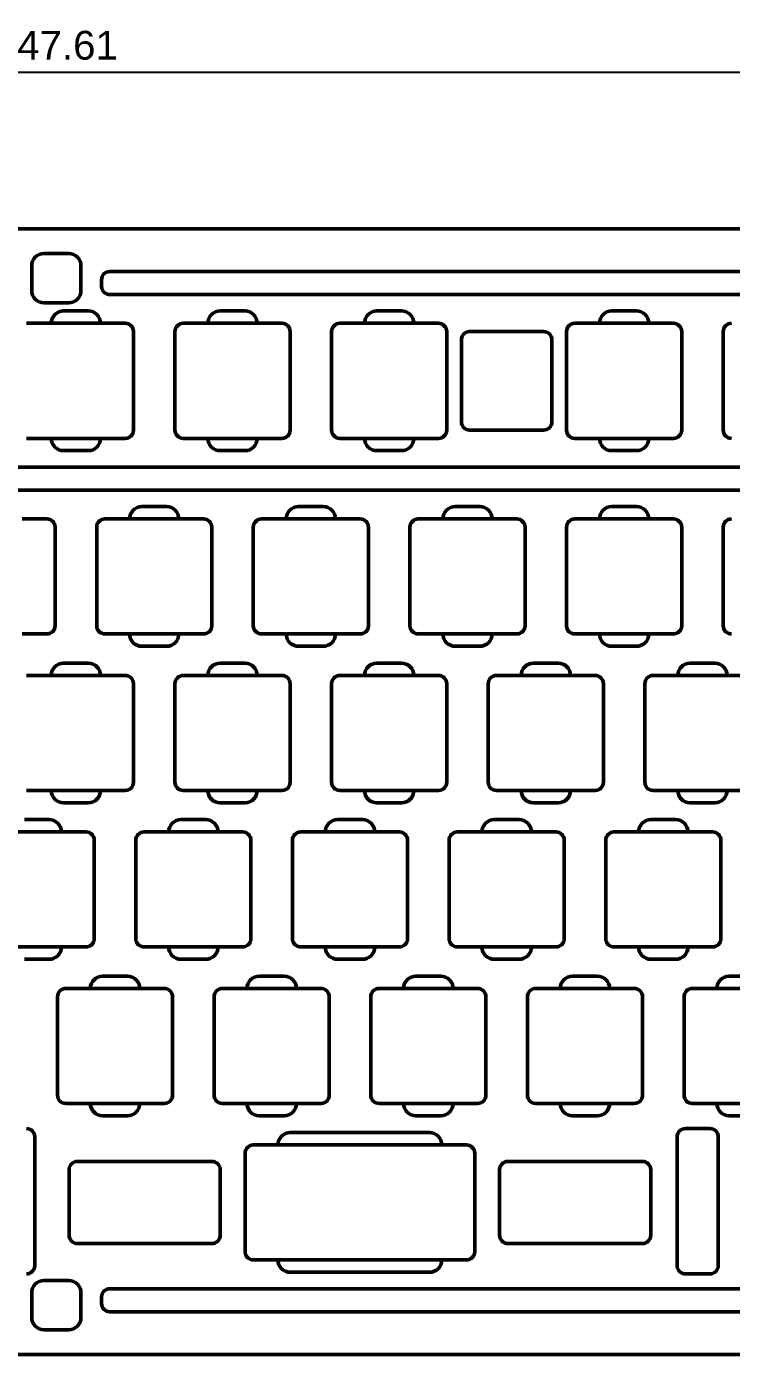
# Model space of a CAD drawing. Header units: millimetres. Extents: x 19 to 419, y 1 to 275.
# Drawn here: x 226.8 to 312.5, y 113.4 to 275.1 of the extents above; entities that cross this region are included whole.
import ezdxf

# ---------------------------------------------------------------- set-up
doc = ezdxf.new("R2010")
doc.units = ezdxf.units.MM
doc.header["$LTSCALE"] = 0.75
doc.layers.add('Dimensions', color=7, linetype='Continuous', lineweight=25)
doc.layers.add('Visible', color=7, linetype='Continuous', lineweight=50)
doc.styles.get("Standard").update_dxf_attribs({"font": 'arial.ttf'})
doc.dimstyles.new('ISO-25', dxfattribs={"dimtxt": 3.5, "dimasz": 3.5, "dimexe": 2, "dimexo": 2, "dimgap": 1.5, "dimtad": 1, "dimdsep": 46, "dimtxsty": 'Standard', "dimcen": 0, "dimclrd": 256, "dimclre": 256, "dimclrt": 256, "dimazin": 2, "dimtp": 0.1, "dimtm": 0.1, "dimtfac": 0.714, "dimtmove": 0, "dimatfit": 3, "dimfxl": 1, "dimarcsym": 0})

# ---------------------------------------------------------------- blocks, each defined once
blk = doc.blocks.new('*D13')
at = {"layer": 'Defpoints', "color": 0, "transparency": 16777216}
for p in [(56.58216, 269.478032), (56.58216, 238.025392), (404.19466, 238.025392)]:
    blk.add_point(p, dxfattribs=at)
at = {"layer": 'Dimensions', "lineweight": -2, "transparency": 16777216}
for p, q in [((56.58216, 240.025392), (56.58216, 271.478032)), ((404.19466, 240.025392), (404.19466, 271.478032)), ((400.69466, 269.478032), (60.08216, 269.478032))]:
    blk.add_line(p, q, dxfattribs=at)
at = {"layer": 'Dimensions', "transparency": 16777216}
for points in [[(60.08216, 270.061365), (60.08216, 268.894698), (56.58216, 269.478032)], [(400.69466, 270.061365), (400.69466, 268.894698), (404.19466, 269.478032)]]:
    blk.add_solid(points, dxfattribs=at)
at = {"layer": 'Dimensions', "transparency": 16777216, "insert": (230.38841, 272.766231), "char_height": 3.5, "attachment_point": 5}
blk.add_mtext('347.61', dxfattribs=at)

msp = doc.modelspace()

# ---------------------------------------------------------------- linework, layer by layer
at = {"layer": 'Visible', "extrusion": (5.932e-13, 0, -1)}
for p, q in [((389.07334, 250.439606, 1.000017), (128.093871, 250.439606, 1.000017)), ((228.88841, 247.433356, 1.000017), (231.88841, 247.433356, 1.000017)), ((227.38841, 242.939606, 1.000017), (227.38841, 245.933356, 1.000017)), ((233.38841, 245.933356, 1.000017), (233.38841, 242.939606, 1.000017)), ((235.88841, 243.439606, 1.000017), (235.88841, 244.239606, 1.000017)), ((236.88841, 245.239606, 1.000017), (389.19466, 245.239606, 1.000017)), ((231.88841, 241.439606, 1.000017), (228.88841, 241.439606, 1.000017)), ((389.19466, 242.439606, 1.000017), (236.88841, 242.439606, 1.000017)), ((231.26966, 240.439606, 1.000017), (234.26966, 240.439606, 1.000017)), ((250.31966, 240.439606, 1.000017), (253.31966, 240.439606, 1.000017)), ((272.36966, 240.439606, 1.000017), (269.36966, 240.439606, 1.000017)), ((300.94466, 240.439606, 1.000017), (297.94466, 240.439606, 1.000017)), ((226.76966, 238.939606, 1.000017), (229.76966, 238.939606, 1.000017)), ((235.76966, 238.939606, 0.500017), (229.76966, 238.939606, 0.500017)), ((235.76966, 238.939606, 1.000017), (238.76966, 238.939606, 1.000017)), ((239.76966, 237.939606, 1.000017), (239.76966, 225.939606, 1.000017)), ((244.81966, 225.939606, 1.000017), (244.81966, 237.939606, 1.000017)), ((245.81966, 238.939606, 1.000017), (248.81966, 238.939606, 1.000017)), ((254.81966, 238.939606, 0.500017), (248.81966, 238.939606, 0.500017)), ((254.81966, 238.939606, 1.000017), (257.81966, 238.939606, 1.000017)), ((258.81966, 237.939606, 1.000017), (258.81966, 225.939606, 1.000017)), ((263.86966, 225.939606, 1.000017), (263.86966, 237.939606, 1.000017)), ((264.86966, 238.939606, 1.000017), (267.86966, 238.939606, 1.000017)), ((273.86966, 238.939606, 0.500017), (267.86966, 238.939606, 0.500017)), ((273.86966, 238.939606, 1.000017), (276.86966, 238.939606, 1.000017)), ((277.86966, 237.939606, 1.000017), (277.86966, 225.939606, 1.000017)), ((289.65716, 237.939606, 1.000017), (280.65716, 237.939606, 1.000017)), ((292.44466, 225.939606, 1.000017), (292.44466, 237.939606, 1.000017)), ((293.44466, 238.939606, 1.000017), (296.44466, 238.939606, 1.000017)), ((296.44466, 238.939606, 0.500017), (302.44466, 238.939606, 0.500017)), ((302.44466, 238.939606, 1.000017), (305.44466, 238.939606, 1.000017)), ((306.44466, 237.939606, 1.000017), (306.44466, 225.939606, 1.000017)), ((311.49466, 225.939606, 1.000017), (311.49466, 237.939606, 1.000017)), ((279.65716, 236.939606, 1.000017), (279.65716, 226.939606, 1.000017)), ((290.65716, 226.939606, 1.000017), (290.65716, 236.939606, 1.000017)), ((229.76966, 224.939606, 1.000017), (226.76966, 224.939606, 1.000017)), ((229.76966, 224.939606, 0.500017), (235.76966, 224.939606, 0.500017)), ((238.76966, 224.939606, 1.000017), (235.76966, 224.939606, 1.000017)), ((248.81966, 224.939606, 1.000017), (245.81966, 224.939606, 1.000017)), ((248.81966, 224.939606, 0.500017), (254.81966, 224.939606, 0.500017)), ((257.81966, 224.939606, 1.000017), (254.81966, 224.939606, 1.000017)), ((267.86966, 224.939606, 1.000017), (264.86966, 224.939606, 1.000017)), ((267.86966, 224.939606, 0.500017), (273.86966, 224.939606, 0.500017)), ((276.86966, 224.939606, 1.000017), (273.86966, 224.939606, 1.000017)), ((280.65716, 225.939606, 1.000017), (289.65716, 225.939606, 1.000017)), ((296.44466, 224.939606, 1.000017), (293.44466, 224.939606, 1.000017)), ((302.44466, 224.939606, 0.500017), (296.44466, 224.939606, 0.500017)), ((305.44466, 224.939606, 1.000017), (302.44466, 224.939606, 1.000017)), ((234.26966, 223.439606, 1.000017), (231.26966, 223.439606, 1.000017)), ((253.31966, 223.439606, 1.000017), (250.31966, 223.439606, 1.000017)), ((272.36966, 223.439606, 1.000017), (269.36966, 223.439606, 1.000017)), ((297.94466, 223.439606, 1.000017), (300.94466, 223.439606, 1.000017)), ((121.99466, 221.439606, 1.000017), (362.59466, 221.439606, 1.000017)), ((362.59466, 218.627106, 1.000017), (121.99466, 218.627106, 1.000017)), ((240.79466, 216.627106, 1.000017), (243.79466, 216.627106, 1.000017)), ((259.84466, 216.627106, 1.000017), (262.84466, 216.627106, 1.000017)), ((278.89466, 216.627106, 1.000017), (281.89466, 216.627106, 1.000017)), ((297.94466, 216.627106, 1.000017), (300.94466, 216.627106, 1.000017)), ((226.24466, 215.127106, 1.000017), (229.24466, 215.127106, 1.000017)), ((236.29466, 215.127106, 1.000017), (239.29466, 215.127106, 1.000017)), ((245.29466, 215.127106, 0.500017), (239.29466, 215.127106, 0.500017)), ((245.29466, 215.127106, 1.000017), (248.29466, 215.127106, 1.000017)), ((255.34466, 215.127106, 1.000017), (258.34466, 215.127106, 1.000017)), ((264.34466, 215.127106, 0.500017), (258.34466, 215.127106, 0.500017)), ((264.34466, 215.127106, 1.000017), (267.34466, 215.127106, 1.000017)), ((274.39466, 215.127106, 1.000017), (277.39466, 215.127106, 1.000017)), ((283.39466, 215.127106, 0.500017), (277.39466, 215.127106, 0.500017)), ((283.39466, 215.127106, 1.000017), (286.39466, 215.127106, 1.000017)), ((293.44466, 215.127106, 1.000017), (296.44466, 215.127106, 1.000017)), ((302.44466, 215.127106, 0.500017), (296.44466, 215.127106, 0.500017)), ((302.44466, 215.127106, 1.000017), (305.44466, 215.127106, 1.000017)), ((230.24466, 214.127106, 1.000017), (230.24466, 202.127106, 1.000017)), ((235.29466, 202.127106, 1.000017), (235.29466, 214.127106, 1.000017)), ((249.29466, 214.127106, 1.000017), (249.29466, 202.127106, 1.000017)), ((254.34466, 202.127106, 1.000017), (254.34466, 214.127106, 1.000017)), ((268.34466, 214.127106, 1.000017), (268.34466, 202.127106, 1.000017)), ((273.39466, 202.127106, 1.000017), (273.39466, 214.127106, 1.000017)), ((287.39466, 214.127106, 1.000017), (287.39466, 202.127106, 1.000017)), ((292.44466, 202.127106, 1.000017), (292.44466, 214.127106, 1.000017)), ((306.44466, 214.127106, 1.000017), (306.44466, 202.127106, 1.000017)), ((311.49466, 202.127106, 1.000017), (311.49466, 214.127106, 1.000017)), ((229.24466, 201.127106, 1.000017), (226.24466, 201.127106, 1.000017)), ((239.29466, 201.127106, 1.000017), (236.29466, 201.127106, 1.000017)), ((239.29466, 201.127106, 0.500017), (245.29466, 201.127106, 0.500017)), ((248.29466, 201.127106, 1.000017), (245.29466, 201.127106, 1.000017)), ((258.34466, 201.127106, 1.000017), (255.34466, 201.127106, 1.000017)), ((258.34466, 201.127106, 0.500017), (264.34466, 201.127106, 0.500017)), ((267.34466, 201.127106, 1.000017), (264.34466, 201.127106, 1.000017)), ((277.39466, 201.127106, 1.000017), (274.39466, 201.127106, 1.000017)), ((277.39466, 201.127106, 0.500017), (283.39466, 201.127106, 0.500017)), ((286.39466, 201.127106, 1.000017), (283.39466, 201.127106, 1.000017)), ((296.44466, 201.127106, 1.000017), (293.44466, 201.127106, 1.000017)), ((296.44466, 201.127106, 0.500017), (302.44466, 201.127106, 0.500017)), ((305.44466, 201.127106, 1.000017), (302.44466, 201.127106, 1.000017)), ((243.79466, 199.627106, 1.000017), (240.79466, 199.627106, 1.000017)), ((262.84466, 199.627106, 1.000017), (259.84466, 199.627106, 1.000017)), ((281.89466, 199.627106, 1.000017), (278.89466, 199.627106, 1.000017)), ((300.94466, 199.627106, 1.000017), (297.94466, 199.627106, 1.000017)), ((231.26966, 197.577106, 1.000017), (234.26966, 197.577106, 1.000017)), ((250.31966, 197.577106, 1.000017), (253.31966, 197.577106, 1.000017)), ((269.36966, 197.577106, 1.000017), (272.36966, 197.577106, 1.000017)), ((288.41966, 197.577106, 1.000017), (291.41966, 197.577106, 1.000017)), ((307.46966, 197.577106, 1.000017), (310.46966, 197.577106, 1.000017)), ((226.76966, 196.077106, 1.000017), (229.76966, 196.077106, 1.000017)), ((235.76966, 196.077106, 0.500017), (229.76966, 196.077106, 0.500017)), ((235.76966, 196.077106, 1.000017), (238.76966, 196.077106, 1.000017)), ((245.81966, 196.077106, 1.000017), (248.81966, 196.077106, 1.000017)), ((254.81966, 196.077106, 0.500017), (248.81966, 196.077106, 0.500017)), ((254.81966, 196.077106, 1.000017), (257.81966, 196.077106, 1.000017)), ((264.86966, 196.077106, 1.000017), (267.86966, 196.077106, 1.000017)), ((273.86966, 196.077106, 0.500017), (267.86966, 196.077106, 0.500017)), ((273.86966, 196.077106, 1.000017), (276.86966, 196.077106, 1.000017)), ((283.91966, 196.077106, 1.000017), (286.91966, 196.077106, 1.000017)), ((292.91966, 196.077106, 0.500017), (286.91966, 196.077106, 0.500017)), ((292.91966, 196.077106, 1.000017), (295.91966, 196.077106, 1.000017)), ((302.96966, 196.077106, 1.000017), (305.96966, 196.077106, 1.000017)), ((311.96966, 196.077106, 0.500017), (305.96966, 196.077106, 0.500017)), ((311.96966, 196.077106, 1.000017), (314.96966, 196.077106, 1.000017)), ((239.76966, 195.077106, 1.000017), (239.76966, 183.077106, 1.000017)), ((244.81966, 183.077106, 1.000017), (244.81966, 195.077106, 1.000017)), ((258.81966, 195.077106, 1.000017), (258.81966, 183.077106, 1.000017)), ((263.86966, 183.077106, 1.000017), (263.86966, 195.077106, 1.000017)), ((277.86966, 195.077106, 1.000017), (277.86966, 183.077106, 1.000017)), ((282.91966, 183.077106, 1.000017), (282.91966, 195.077106, 1.000017)), ((296.91966, 195.077106, 1.000017), (296.91966, 183.077106, 1.000017)), ((301.96966, 183.077106, 1.000017), (301.96966, 195.077106, 1.000017)), ((229.76966, 182.077106, 1.000017), (226.76966, 182.077106, 1.000017)), ((229.76966, 182.077106, 0.500017), (235.76966, 182.077106, 0.500017)), ((238.76966, 182.077106, 1.000017), (235.76966, 182.077106, 1.000017)), ((248.81966, 182.077106, 1.000017), (245.81966, 182.077106, 1.000017)), ((248.81966, 182.077106, 0.500017), (254.81966, 182.077106, 0.500017)), ((257.81966, 182.077106, 1.000017), (254.81966, 182.077106, 1.000017)), ((267.86966, 182.077106, 1.000017), (264.86966, 182.077106, 1.000017)), ((267.86966, 182.077106, 0.500017), (273.86966, 182.077106, 0.500017)), ((276.86966, 182.077106, 1.000017), (273.86966, 182.077106, 1.000017)), ((286.91966, 182.077106, 1.000017), (283.91966, 182.077106, 1.000017)), ((286.91966, 182.077106, 0.500017), (292.91966, 182.077106, 0.500017)), ((295.91966, 182.077106, 1.000017), (292.91966, 182.077106, 1.000017)), ((305.96966, 182.077106, 1.000017), (302.96966, 182.077106, 1.000017)), ((305.96966, 182.077106, 0.500017), (311.96966, 182.077106, 0.500017)), ((314.96966, 182.077106, 1.000017), (311.96966, 182.077106, 1.000017)), ((234.26966, 180.577106, 1.000017), (231.26966, 180.577106, 1.000017)), ((253.31966, 180.577106, 1.000017), (250.31966, 180.577106, 1.000017)), ((272.36966, 180.577106, 1.000017), (269.36966, 180.577106, 1.000017)), ((291.41966, 180.577106, 1.000017), (288.41966, 180.577106, 1.000017)), ((310.46966, 180.577106, 1.000017), (307.46966, 180.577106, 1.000017)), ((226.50716, 178.527106, 1.000017), (229.50716, 178.527106, 1.000017)), ((245.55716, 178.527106, 1.000017), (248.55716, 178.527106, 1.000017)), ((264.60716, 178.527106, 1.000017), (267.60716, 178.527106, 1.000017)), ((283.65716, 178.527106, 1.000017), (286.65716, 178.527106, 1.000017)), ((302.70716, 178.527106, 1.000017), (305.70716, 178.527106, 1.000017)), ((231.00716, 177.027106, 0.500017), (225.00716, 177.027106, 0.500017)), ((231.00716, 177.027106, 1.000017), (234.00716, 177.027106, 1.000017)), ((241.05716, 177.027106, 1.000017), (244.05716, 177.027106, 1.000017)), ((250.05716, 177.027106, 0.500017), (244.05716, 177.027106, 0.500017)), ((250.05716, 177.027106, 1.000017), (253.05716, 177.027106, 1.000017)), ((260.10716, 177.027106, 1.000017), (263.10716, 177.027106, 1.000017)), ((269.10716, 177.027106, 0.500017), (263.10716, 177.027106, 0.500017)), ((269.10716, 177.027106, 1.000017), (272.10716, 177.027106, 1.000017)), ((279.15716, 177.027106, 1.000017), (282.15716, 177.027106, 1.000017)), ((288.15716, 177.027106, 0.500017), (282.15716, 177.027106, 0.500017)), ((288.15716, 177.027106, 1.000017), (291.15716, 177.027106, 1.000017)), ((298.20716, 177.027106, 1.000017), (301.20716, 177.027106, 1.000017)), ((307.20716, 177.027106, 0.500017), (301.20716, 177.027106, 0.500017)), ((307.20716, 177.027106, 1.000017), (310.20716, 177.027106, 1.000017)), ((235.00716, 176.027106, 1.000017), (235.00716, 164.027106, 1.000017)), ((240.05716, 164.027106, 1.000017), (240.05716, 176.027106, 1.000017)), ((254.05716, 176.027106, 1.000017), (254.05716, 164.027106, 1.000017)), ((259.10716, 164.027106, 1.000017), (259.10716, 176.027106, 1.000017)), ((273.10716, 176.027106, 1.000017), (273.10716, 164.027106, 1.000017)), ((278.15716, 164.027106, 1.000017), (278.15716, 176.027106, 1.000017)), ((292.15716, 176.027106, 1.000017), (292.15716, 164.027106, 1.000017)), ((297.20716, 164.027106, 1.000017), (297.20716, 176.027106, 1.000017)), ((311.20716, 176.027106, 1.000017), (311.20716, 164.027106, 1.000017)), ((225.00716, 163.027106, 0.500017), (231.00716, 163.027106, 0.500017)), ((234.00716, 163.027106, 1.000017), (231.00716, 163.027106, 1.000017)), ((244.05716, 163.027106, 1.000017), (241.05716, 163.027106, 1.000017)), ((244.05716, 163.027106, 0.500017), (250.05716, 163.027106, 0.500017)), ((253.05716, 163.027106, 1.000017), (250.05716, 163.027106, 1.000017)), ((263.10716, 163.027106, 1.000017), (260.10716, 163.027106, 1.000017)), ((263.10716, 163.027106, 0.500017), (269.10716, 163.027106, 0.500017)), ((272.10716, 163.027106, 1.000017), (269.10716, 163.027106, 1.000017)), ((282.15716, 163.027106, 1.000017), (279.15716, 163.027106, 1.000017)), ((282.15716, 163.027106, 0.500017), (288.15716, 163.027106, 0.500017)), ((291.15716, 163.027106, 1.000017), (288.15716, 163.027106, 1.000017)), ((301.20716, 163.027106, 1.000017), (298.20716, 163.027106, 1.000017)), ((301.20716, 163.027106, 0.500017), (307.20716, 163.027106, 0.500017)), ((310.20716, 163.027106, 1.000017), (307.20716, 163.027106, 1.000017)), ((229.50716, 161.527106, 1.000017), (226.50716, 161.527106, 1.000017)), ((248.55716, 161.527106, 1.000017), (245.55716, 161.527106, 1.000017)), ((267.60716, 161.527106, 1.000017), (264.60716, 161.527106, 1.000017)), ((286.65716, 161.527106, 1.000017), (283.65716, 161.527106, 1.000017)), ((305.70716, 161.527106, 1.000017), (302.70716, 161.527106, 1.000017)), ((236.03216, 159.477106, 1.000017), (239.03216, 159.477106, 1.000017)), ((255.08216, 159.477106, 1.000017), (258.08216, 159.477106, 1.000017)), ((274.13216, 159.477106, 1.000017), (277.13216, 159.477106, 1.000017)), ((293.18216, 159.477106, 1.000017), (296.18216, 159.477106, 1.000017)), ((312.23216, 159.477106, 1.000017), (315.23216, 159.477106, 1.000017)), ((230.53216, 144.977106, 1.000017), (230.53216, 156.977106, 1.000017)), ((231.53216, 157.977106, 1.000017), (234.53216, 157.977106, 1.000017)), ((240.53216, 157.977106, 0.500017), (234.53216, 157.977106, 0.500017)), ((240.53216, 157.977106, 1.000017), (243.53216, 157.977106, 1.000017)), ((244.53216, 156.977106, 1.000017), (244.53216, 144.977106, 1.000017)), ((249.58216, 144.977106, 1.000017), (249.58216, 156.977106, 1.000017)), ((250.58216, 157.977106, 1.000017), (253.58216, 157.977106, 1.000017)), ((259.58216, 157.977106, 0.500017), (253.58216, 157.977106, 0.500017)), ((259.58216, 157.977106, 1.000017), (262.58216, 157.977106, 1.000017)), ((263.58216, 156.977106, 1.000017), (263.58216, 144.977106, 1.000017)), ((268.63216, 144.977106, 1.000017), (268.63216, 156.977106, 1.000017)), ((269.63216, 157.977106, 1.000017), (272.63216, 157.977106, 1.000017)), ((278.63216, 157.977106, 0.500017), (272.63216, 157.977106, 0.500017)), ((278.63216, 157.977106, 1.000017), (281.63216, 157.977106, 1.000017)), ((282.63216, 156.977106, 1.000017), (282.63216, 144.977106, 1.000017)), ((287.68216, 144.977106, 1.000017), (287.68216, 156.977106, 1.000017)), ((288.68216, 157.977106, 1.000017), (291.68216, 157.977106, 1.000017)), ((297.68216, 157.977106, 0.500017), (291.68216, 157.977106, 0.500017)), ((297.68216, 157.977106, 1.000017), (300.68216, 157.977106, 1.000017)), ((301.68216, 156.977106, 1.000017), (301.68216, 144.977106, 1.000017)), ((306.73216, 144.977106, 1.000017), (306.73216, 156.977106, 1.000017)), ((307.73216, 157.977106, 1.000017), (310.73216, 157.977106, 1.000017)), ((316.73216, 157.977106, 0.500017), (310.73216, 157.977106, 0.500017)), ((234.53216, 143.977106, 1.000017), (231.53216, 143.977106, 1.000017)), ((234.53216, 143.977106, 0.500017), (240.53216, 143.977106, 0.500017)), ((243.53216, 143.977106, 1.000017), (240.53216, 143.977106, 1.000017)), ((253.58216, 143.977106, 1.000017), (250.58216, 143.977106, 1.000017)), ((253.58216, 143.977106, 0.500017), (259.58216, 143.977106, 0.500017)), ((262.58216, 143.977106, 1.000017), (259.58216, 143.977106, 1.000017)), ((272.63216, 143.977106, 1.000017), (269.63216, 143.977106, 1.000017)), ((272.63216, 143.977106, 0.500017), (278.63216, 143.977106, 0.500017)), ((281.63216, 143.977106, 1.000017), (278.63216, 143.977106, 1.000017)), ((291.68216, 143.977106, 1.000017), (288.68216, 143.977106, 1.000017)), ((291.68216, 143.977106, 0.500017), (297.68216, 143.977106, 0.500017)), ((300.68216, 143.977106, 1.000017), (297.68216, 143.977106, 1.000017)), ((310.73216, 143.977106, 1.000017), (307.73216, 143.977106, 1.000017)), ((310.73216, 143.977106, 0.500017), (316.73216, 143.977106, 0.500017)), ((239.03216, 142.477106, 1.000017), (236.03216, 142.477106, 1.000017)), ((258.08216, 142.477106, 1.000017), (255.08216, 142.477106, 1.000017)), ((277.13216, 142.477106, 1.000017), (274.13216, 142.477106, 1.000017)), ((296.18216, 142.477106, 1.000017), (293.18216, 142.477106, 1.000017)), ((315.23216, 142.477106, 1.000017), (312.23216, 142.477106, 1.000017)), ((306.89091, 140.927106, 1.000017), (309.89091, 140.927106, 1.000017)), ((227.75966, 139.927254, 1.000017), (227.75966, 124.227254, 1.000017)), ((258.84436, 140.427586, 1.000017), (275.77534, 140.427586, 1.000017)), ((305.89091, 124.227106, 1.000017), (305.89091, 139.927106, 1.000017)), ((310.89091, 139.927106, 1.000017), (310.89091, 124.227106, 1.000017)), ((253.34466, 125.927586, 1.000017), (253.34466, 137.927586, 1.000017)), ((254.34466, 138.927586, 1.000017), (257.34436, 138.927586, 1.000017)), ((277.27534, 138.927586, 0.500017), (257.34436, 138.927586, 0.500017)), ((277.27534, 138.927586, 1.000017), (280.27504, 138.927586, 1.000017)), ((281.27504, 137.927586, 1.000017), (281.27504, 125.927586, 1.000017)), ((231.93881, 135.927106, 1.000017), (231.93881, 127.927106, 1.000017)), ((249.31879, 136.927106, 1.000017), (232.93881, 136.927106, 1.000017)), ((250.31879, 127.927106, 1.000017), (250.31879, 135.927106, 1.000017)), ((284.30091, 135.927106, 1.000017), (284.30091, 127.927106, 1.000017)), ((301.68089, 136.927106, 1.000017), (285.30091, 136.927106, 1.000017)), ((302.68089, 127.927106, 1.000017), (302.68089, 135.927106, 1.000017)), ((232.93881, 126.927106, 1.000017), (249.31879, 126.927106, 1.000017)), ((285.30091, 126.927106, 1.000017), (301.68089, 126.927106, 1.000017)), ((257.34436, 124.927586, 1.000017), (254.34466, 124.927586, 1.000017)), ((257.34436, 124.927586, 0.500017), (277.27534, 124.927586, 0.500017)), ((280.27504, 124.927586, 1.000017), (277.27534, 124.927586, 1.000017)), ((275.77534, 123.427586, 1.000017), (258.84436, 123.427586, 1.000017)), ((309.89091, 123.227106, 1.000017), (306.89091, 123.227106, 1.000017)), ((228.88841, 122.427106, 1.000017), (231.88841, 122.427106, 1.000017)), ((236.88841, 121.427106, 1.000017), (389.19466, 121.427106, 1.000017)), ((227.38841, 117.933356, 1.000017), (227.38841, 120.927106, 1.000017)), ((233.38841, 120.927106, 1.000017), (233.38841, 117.933356, 1.000017)), ((235.88841, 119.627106, 1.000017), (235.88841, 120.427106, 1.000017)), ((389.19466, 118.627106, 1.000017), (236.88841, 118.627106, 1.000017)), ((231.88841, 116.433356, 1.000017), (228.88841, 116.433356, 1.000017)), ((71.70348, 113.427106, 1.000017), (389.07334, 113.427106, 1.000017))]:
    msp.add_line(p, q, dxfattribs=at)
for centre, radius, start, end in [((-228.88841, 245.933356, -1.000017), 1.5, 0, 90), ((-231.88841, 245.933356, -1.000017), 1.5, 90, 180), ((-236.88841, 244.239606, -1.000017), 1, 0, 90), ((-228.88841, 242.939606, -1.000017), 1.5, 270, 0), ((-231.88841, 242.939606, -1.000017), 1.5, 180, 270), ((-236.88841, 243.439606, -1.000017), 1, 270, 360), ((-231.26966, 238.939606, -1.000017), 1.5, 0, 90), ((-234.26966, 238.939606, -1.000017), 1.5, 90, 180), ((-250.31966, 238.939606, -1.000017), 1.5, 0, 90), ((-253.31966, 238.939606, -1.000017), 1.5, 90, 180), ((-269.36966, 238.939606, -1.000017), 1.5, 0, 90), ((-272.36966, 238.939606, -1.000017), 1.5, 90, 180), ((-238.76966, 237.939606, -1.000017), 1, 90, 180), ((-245.81966, 237.939606, -1.000017), 1, 0, 90), ((-257.81966, 237.939606, -1.000017), 1, 90, 180), ((-264.86966, 237.939606, -1.000017), 1, 0, 90), ((-276.86966, 237.939606, -1.000017), 1, 90, 180), ((-293.44466, 237.939606, -1.000017), 1, 0, 90), ((-305.44466, 237.939606, -1.000017), 1, 90, 180), ((-312.49466, 237.939606, -1.000017), 1, 0, 90), ((-231.26966, 224.939606, -1.000017), 1.5, 270, 0), ((-234.26966, 224.939606, -1.000017), 1.5, 180, 270), ((-238.76966, 225.939606, -1.000017), 1, 180, 270), ((-245.81966, 225.939606, -1.000017), 1, 270, 0), ((-250.31966, 224.939606, -1.000017), 1.5, 270, 0), ((-253.31966, 224.939606, -1.000017), 1.5, 180, 270), ((-257.81966, 225.939606, -1.000017), 1, 180, 270), ((-264.86966, 225.939606, -1.000017), 1, 270, 0), ((-269.36966, 224.939606, -1.000017), 1.5, 270, 0), ((-272.36966, 224.939606, -1.000017), 1.5, 180, 270), ((-276.86966, 225.939606, -1.000017), 1, 180, 270), ((-293.44466, 225.939606, -1.000017), 1, 270, 0), ((-305.44466, 225.939606, -1.000017), 1, 180, 270), ((-312.49466, 225.939606, -1.000017), 1, 270, 0), ((-240.79466, 215.127106, -1.000017), 1.5, 0, 90), ((-243.79466, 215.127106, -1.000017), 1.5, 90, 180), ((-259.84466, 215.127106, -1.000017), 1.5, 0, 90), ((-262.84466, 215.127106, -1.000017), 1.5, 90, 180), ((-278.89466, 215.127106, -1.000017), 1.5, 0, 90), ((-281.89466, 215.127106, -1.000017), 1.5, 90, 180), ((-297.94466, 215.127106, -1.000017), 1.5, 0, 90), ((-300.94466, 215.127106, -1.000017), 1.5, 90, 180), ((-229.24466, 214.127106, -1.000017), 1, 90, 180), ((-236.29466, 214.127106, -1.000017), 1, 0, 90), ((-248.29466, 214.127106, -1.000017), 1, 90, 180), ((-255.34466, 214.127106, -1.000017), 1, 0, 90), ((-267.34466, 214.127106, -1.000017), 1, 90, 180), ((-274.39466, 214.127106, -1.000017), 1, 0, 90), ((-286.39466, 214.127106, -1.000017), 1, 90, 180), ((-293.44466, 214.127106, -1.000017), 1, 0, 90), ((-305.44466, 214.127106, -1.000017), 1, 90, 180), ((-312.49466, 214.127106, -1.000017), 1, 0, 90), ((-229.24466, 202.127106, -1.000017), 1, 180, 270), ((-236.29466, 202.127106, -1.000017), 1, 270, 0), ((-248.29466, 202.127106, -1.000017), 1, 180, 270), ((-255.34466, 202.127106, -1.000017), 1, 270, 0), ((-267.34466, 202.127106, -1.000017), 1, 180, 270), ((-274.39466, 202.127106, -1.000017), 1, 270, 0), ((-286.39466, 202.127106, -1.000017), 1, 180, 270), ((-293.44466, 202.127106, -1.000017), 1, 270, 0), ((-305.44466, 202.127106, -1.000017), 1, 180, 270), ((-312.49466, 202.127106, -1.000017), 1, 270, 0), ((-240.79466, 201.127106, -1.000017), 1.5, 270, 0), ((-243.79466, 201.127106, -1.000017), 1.5, 180, 270), ((-259.84466, 201.127106, -1.000017), 1.5, 270, 0), ((-262.84466, 201.127106, -1.000017), 1.5, 180, 270), ((-278.89466, 201.127106, -1.000017), 1.5, 270, 0), ((-281.89466, 201.127106, -1.000017), 1.5, 180, 270), ((-297.94466, 201.127106, -1.000017), 1.5, 270, 0), ((-300.94466, 201.127106, -1.000017), 1.5, 180, 270), ((-231.26966, 196.077106, -1.000017), 1.5, 0, 90), ((-234.26966, 196.077106, -1.000017), 1.5, 90, 180), ((-250.31966, 196.077106, -1.000017), 1.5, 0, 90), ((-253.31966, 196.077106, -1.000017), 1.5, 90, 180), ((-269.36966, 196.077106, -1.000017), 1.5, 0, 90), ((-272.36966, 196.077106, -1.000017), 1.5, 90, 180), ((-288.41966, 196.077106, -1.000017), 1.5, 0, 90), ((-291.41966, 196.077106, -1.000017), 1.5, 90, 180), ((-307.46966, 196.077106, -1.000017), 1.5, 0, 90), ((-310.46966, 196.077106, -1.000017), 1.5, 90, 180), ((-238.76966, 195.077106, -1.000017), 1, 90, 180), ((-245.81966, 195.077106, -1.000017), 1, 0, 90), ((-257.81966, 195.077106, -1.000017), 1, 90, 180), ((-264.86966, 195.077106, -1.000017), 1, 0, 90), ((-276.86966, 195.077106, -1.000017), 1, 90, 180), ((-283.91966, 195.077106, -1.000017), 1, 0, 90), ((-295.91966, 195.077106, -1.000017), 1, 90, 180), ((-302.96966, 195.077106, -1.000017), 1, 0, 90), ((-238.76966, 183.077106, -1.000017), 1, 180, 270), ((-245.81966, 183.077106, -1.000017), 1, 270, 0), ((-257.81966, 183.077106, -1.000017), 1, 180, 270), ((-264.86966, 183.077106, -1.000017), 1, 270, 0), ((-276.86966, 183.077106, -1.000017), 1, 180, 270), ((-283.91966, 183.077106, -1.000017), 1, 270, 0), ((-295.91966, 183.077106, -1.000017), 1, 180, 270), ((-302.96966, 183.077106, -1.000017), 1, 270, 0), ((-231.26966, 182.077106, -1.000017), 1.5, 270, 0), ((-234.26966, 182.077106, -1.000017), 1.5, 180, 270), ((-250.31966, 182.077106, -1.000017), 1.5, 270, 0), ((-253.31966, 182.077106, -1.000017), 1.5, 180, 270), ((-269.36966, 182.077106, -1.000017), 1.5, 270, 0), ((-272.36966, 182.077106, -1.000017), 1.5, 180, 270), ((-288.41966, 182.077106, -1.000017), 1.5, 270, 0), ((-291.41966, 182.077106, -1.000017), 1.5, 180, 270), ((-307.46966, 182.077106, -1.000017), 1.5, 270, 0), ((-310.46966, 182.077106, -1.000017), 1.5, 180, 270), ((-229.50716, 177.027106, -1.000017), 1.5, 90, 180), ((-245.55716, 177.027106, -1.000017), 1.5, 0, 90), ((-248.55716, 177.027106, -1.000017), 1.5, 90, 180), ((-264.60716, 177.027106, -1.000017), 1.5, 0, 90), ((-267.60716, 177.027106, -1.000017), 1.5, 90, 180), ((-283.65716, 177.027106, -1.000017), 1.5, 0, 90), ((-286.65716, 177.027106, -1.000017), 1.5, 90, 180), ((-302.70716, 177.027106, -1.000017), 1.5, 0, 90), ((-305.70716, 177.027106, -1.000017), 1.5, 90, 180), ((-234.00716, 176.027106, -1.000017), 1, 90, 180), ((-241.05716, 176.027106, -1.000017), 1, 0, 90), ((-253.05716, 176.027106, -1.000017), 1, 90, 180), ((-260.10716, 176.027106, -1.000017), 1, 0, 90), ((-272.10716, 176.027106, -1.000017), 1, 90, 180), ((-279.15716, 176.027106, -1.000017), 1, 0, 90), ((-291.15716, 176.027106, -1.000017), 1, 90, 180), ((-298.20716, 176.027106, -1.000017), 1, 0, 90), ((-310.20716, 176.027106, -1.000017), 1, 90, 180), ((-234.00716, 164.027106, -1.000017), 1, 180, 270), ((-241.05716, 164.027106, -1.000017), 1, 270, 0), ((-253.05716, 164.027106, -1.000017), 1, 180, 270), ((-260.10716, 164.027106, -1.000017), 1, 270, 0), ((-272.10716, 164.027106, -1.000017), 1, 180, 270), ((-279.15716, 164.027106, -1.000017), 1, 270, 0), ((-291.15716, 164.027106, -1.000017), 1, 180, 270), ((-298.20716, 164.027106, -1.000017), 1, 270, 0), ((-310.20716, 164.027106, -1.000017), 1, 180, 270), ((-229.50716, 163.027106, -1.000017), 1.5, 180, 270), ((-245.55716, 163.027106, -1.000017), 1.5, 270, 0), ((-248.55716, 163.027106, -1.000017), 1.5, 180, 270), ((-264.60716, 163.027106, -1.000017), 1.5, 270, 0), ((-267.60716, 163.027106, -1.000017), 1.5, 180, 270), ((-283.65716, 163.027106, -1.000017), 1.5, 270, 0), ((-286.65716, 163.027106, -1.000017), 1.5, 180, 270), ((-302.70716, 163.027106, -1.000017), 1.5, 270, 0), ((-305.70716, 163.027106, -1.000017), 1.5, 180, 270), ((-236.03216, 157.977106, -1.000017), 1.5, 0, 90), ((-239.03216, 157.977106, -1.000017), 1.5, 90, 180), ((-255.08216, 157.977106, -1.000017), 1.5, 0, 90), ((-258.08216, 157.977106, -1.000017), 1.5, 90, 180), ((-274.13216, 157.977106, -1.000017), 1.5, 0, 90), ((-277.13216, 157.977106, -1.000017), 1.5, 90, 180), ((-293.18216, 157.977106, -1.000017), 1.5, 0, 90), ((-296.18216, 157.977106, -1.000017), 1.5, 90, 180), ((-312.23216, 157.977106, -1.000017), 1.5, 0, 90), ((-231.53216, 156.977106, -1.000017), 1, 0, 90), ((-243.53216, 156.977106, -1.000017), 1, 90, 180), ((-250.58216, 156.977106, -1.000017), 1, 0, 90), ((-262.58216, 156.977106, -1.000017), 1, 90, 180), ((-269.63216, 156.977106, -1.000017), 1, 0, 90), ((-281.63216, 156.977106, -1.000017), 1, 90, 180), ((-288.68216, 156.977106, -1.000017), 1, 0, 90), ((-300.68216, 156.977106, -1.000017), 1, 90, 180), ((-307.73216, 156.977106, -1.000017), 1, 0, 90), ((-231.53216, 144.977106, -1.000017), 1, 270, 0), ((-236.03216, 143.977106, -1.000017), 1.5, 270, 0), ((-239.03216, 143.977106, -1.000017), 1.5, 180, 270), ((-243.53216, 144.977106, -1.000017), 1, 180, 270), ((-250.58216, 144.977106, -1.000017), 1, 270, 0), ((-255.08216, 143.977106, -1.000017), 1.5, 270, 0), ((-258.08216, 143.977106, -1.000017), 1.5, 180, 270), ((-262.58216, 144.977106, -1.000017), 1, 180, 270), ((-269.63216, 144.977106, -1.000017), 1, 270, 0), ((-274.13216, 143.977106, -1.000017), 1.5, 270, 0), ((-277.13216, 143.977106, -1.000017), 1.5, 180, 270), ((-281.63216, 144.977106, -1.000017), 1, 180, 270), ((-288.68216, 144.977106, -1.000017), 1, 270, 0), ((-293.18216, 143.977106, -1.000017), 1.5, 270, 0), ((-296.18216, 143.977106, -1.000017), 1.5, 180, 270), ((-300.68216, 144.977106, -1.000017), 1, 180, 270), ((-307.73216, 144.977106, -1.000017), 1, 270, 0), ((-312.23216, 143.977106, -1.000017), 1.5, 270, 0), ((-226.75966, 139.927254, -1.000017), 1, 90, 180), ((-306.89091, 139.927106, -1.000017), 1, 0, 90), ((-309.89091, 139.927106, -1.000017), 1, 90, 180), ((-258.84436, 138.927586, -1.000017), 1.5, 0, 90), ((-275.77534, 138.927586, -1.000017), 1.5, 90, 180), ((-254.34466, 137.927586, -1.000017), 1, 0, 90), ((-280.27504, 137.927586, -1.000017), 1, 90, 180), ((-254.34466, 125.927586, -1.000017), 1, 270, 0), ((-258.84436, 124.927586, -1.000017), 1.5, 270, 0), ((-275.77534, 124.927586, -1.000017), 1.5, 180, 270), ((-280.27504, 125.927586, -1.000017), 1, 180, 270), ((-226.75966, 124.227254, -1.000017), 1, 180, 270), ((-306.89091, 124.227106, -1.000017), 1, 270, 0), ((-309.89091, 124.227106, -1.000017), 1, 180, 270), ((-228.88841, 120.927106, -1.000017), 1.5, 0, 90), ((-231.88841, 120.927106, -1.000017), 1.5, 90, 180), ((-236.88841, 120.427106, -1.000017), 1, 0, 90), ((-236.88841, 119.627106, -1.000017), 1, 270, 360), ((-228.88841, 117.933356, -1.000017), 1.5, 270, 0), ((-231.88841, 117.933356, -1.000017), 1.5, 180, 270)]:
    msp.add_arc(centre, radius, start, end, dxfattribs=at)
at = {"layer": 'Visible'}
for centre, radius, start, end in [((297.94466, 238.939606, 1.000017), 1.5, 90, 180), ((300.94466, 238.939606, 1.000017), 1.5, 0, 90), ((280.65716, 236.939606, 1.000017), 1, 90, 180), ((289.65716, 236.939606, 1.000017), 1, 0, 90), ((280.65716, 226.939606, 1.000017), 1, 180, 270), ((289.65716, 226.939606, 1.000017), 1, 270, 0), ((297.94466, 224.939606, 1.000017), 1.5, 180, 270), ((300.94466, 224.939606, 1.000017), 1.5, 270, 0), ((232.93881, 135.927106, 1.000017), 1, 90, 180), ((249.31879, 135.927106, 1.000017), 1, 0, 90), ((285.30091, 135.927106, 1.000017), 1, 90, 180), ((301.68089, 135.927106, 1.000017), 1, 0, 90), ((232.93881, 127.927106, 1.000017), 1, 180, 270), ((249.31879, 127.927106, 1.000017), 1, 270, 0), ((285.30091, 127.927106, 1.000017), 1, 180, 270), ((301.68089, 127.927106, 1.000017), 1, 270, 0)]:
    msp.add_arc(centre, radius, start, end, dxfattribs=at)

# ---------------------------------------------------------------- dimensions: what is measured, and where the dimension line sits
at = {"layer": 'Dimensions'}
dim = msp.add_linear_dim(base=(56.58216, 269.478032), p1=(404.19466, 238.025392), p2=(56.58216, 238.025392), angle=180, dimstyle='ISO-25', override={"dimlfac": 1}, dxfattribs=at)
dim.commit()
dim.dimension.update_dxf_attribs({"geometry": '*D13', "text_midpoint": (230.38841, 269.478032), "dimtype": 160})

doc.saveas('drawing.dxf')
